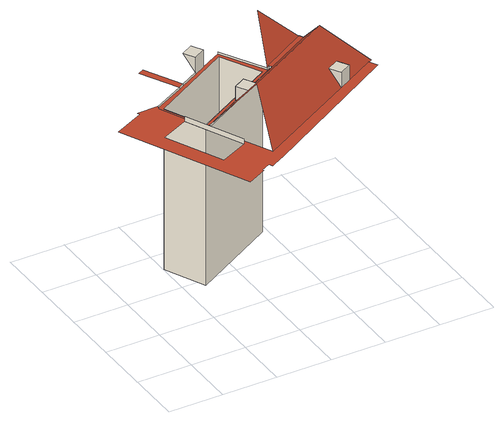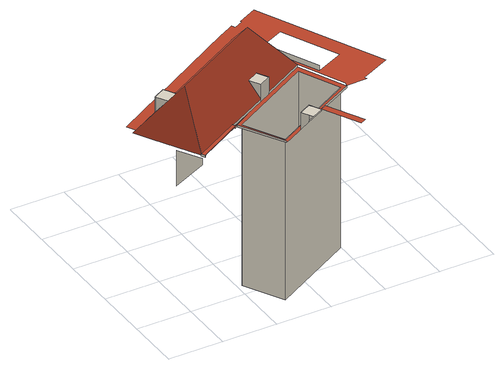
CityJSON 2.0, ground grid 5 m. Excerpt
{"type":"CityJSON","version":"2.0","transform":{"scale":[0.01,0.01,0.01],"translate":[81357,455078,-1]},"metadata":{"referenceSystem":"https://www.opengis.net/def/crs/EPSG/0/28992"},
"CityObjects":{
"building1":{"type":"Building","attributes":{"Volume":104797.07,"Dakoppervlakte":8542.52,"Muuroppervlakte":13883.88,"Vloeroppervlakte":5073.26,"hoogte_Z_max_in_m_NAP":34.28,"GEB_DOEL":"kantoorfunctie - kantoorfunctie,woonfunctie","yearOfConstruction":1620,"measuredHeight":34.75},"children":["building1-1","building1-2"],"geometry":[{"type":"MultiSurface","lod":"2","boundaries":[[[0,1,2,3]],[[4,5,6]],[[7,8,9,10]],[[11,12,13,14]],[[15,16,17,4]],[[18,19,20,14]],[[21,22,6,5,23,24,25,26,27,28,29,30,31,32,33,34,35,36,37,38,39],[2,1,40,41]],[[14,13,42,18]],[[8,43,44,9]],[[45,46,15]],[[18,42,47,48]],[[49,50,51,16,15,46]],[[52,7,10,53]],[[54,48,55]],[[46,45,56,49]],[[57,58,59,60,61,62,47,42,13,12,63,17,16,51],[43,8,7,52]],[[50,49,56]],[[64,54,55,65]],[[55,48,47,62,66,65]],[[15,4,6,67,68,69,70,71,50,56,45]],[[71,57,51,50]],[[43,52,53,44]],[[72,60,59,73]],[[73,59,58,74]],[[74,75,76]],[[75,74,58,57,71,77]],[[70,77,71]],[[39,38,78,79,68,67,22,21,80,81]],[[80,21,82]],[[83,73,74,76,84]],[[75,77,70,69,85,86,84,76]],[[81,80,82,87]],[[82,21,39,87]],[[87,39,81]],[[84,86,88]],[[85,89,90,91,88,86]],[[89,85,69]],[[68,79,92,89,69]],[[93,94,95,96]]],"semantics":{"surfaces":[{"type":"WallSurface"},{"type":"RoofSurface"}],"values":[0,0,0,0,0,1,1,0,0,null,0,null,0,null,null,1,null,null,null,1,0,0,0,0,0,0,0,1,null,1,1,null,null,null,0,0,0,1,0]}}]},
"building1-1":{"type":"BuildingInstallation","parents":["building1"],"geometry":[{"type":"MultiSurface","lod":"2","boundaries":[[[46,45,56,49]],[[45,46,15]],[[50,49,56]],[[49,50,51,16,15,46]]],"semantics":{"surfaces":[{"type":"RoofSurface"},{"type":"WallSurface"}],"values":[0,1,1,1]}}]},
"building1-2":{"type":"BuildingInstallation","parents":["building1"],"geometry":[{"type":"MultiSurface","lod":"2","boundaries":[[[81,80,82,87]],[[82,21,39,87]],[[87,39,81]],[[80,21,82]]],"semantics":{"surfaces":[{"type":"RoofSurface"},{"type":"WallSurface"}],"values":[0,1,1,1]}}]}
},
"vertices":[
[786,515,1653],[786,515,1605],[544,1029,1605],[544,1029,1653],[653,870,1600],[653,870,1605],[654,867,1605],[506,1300,1582],[679,933,1582],[679,933,53],[506,1300,53],[466,1331,1600],[466,1331,1582],[758,1485,1582],[758,1485,1600],[1043,1089,1600],[1043,1089,1582],[653,870,1582],[809,1513,1600],[636,1848,1600],[581,1819,1600],[1865,826,1605],[929,301,1605],[457,1292,1605],[466,1331,1605],[285,1324,1605],[276,1320,1605],[287,1298,1605],[10,1167,1605],[553,16,1605],[729,103,1605],[723,115,1605],[806,157,1605],[825,120,1605],[941,186,1605],[953,193,1605],[2281,958,1605],[2239,1032,1605],[2238,1035,1605],[1975,888,1605],[533,396,1605],[291,910,1605],[809,1513,1582],[1456,1370,1582],[1456,1370,53],[1100,988,1741],[1043,1089,1741],[975,1604,1582],[975,1604,1600],[1152,1150,1741],[1152,1150,1600],[1152,1150,1582],[1265,1725,1582],[1265,1725,53],[919,1706,1745],[975,1604,1745],[1209,1050,1741],[1535,1365,1582],[1524,1385,1582],[1506,1374,1582],[1278,1769,1582],[1229,1742,1582],[1085,1663,1582],[457,1292,1582],[1029,1766,1745],[1085,1663,1745],[1085,1663,1600],[1020,709,1990],[1874,1188,1990],[1966,1599,1608],[1539,1359,1608],[1535,1365,1600],[1278,1769,1600],[1506,1374,1600],[1524,1385,1600],[1524,1385,1608],[1521,1390,1608],[1535,1365,1608],[2239,1032,1600],[2278,1054,1600],[1808,927,1748],[1918,989,1748],[1865,826,1748],[1610,1709,1924],[1944,1635,1608],[1971,1602,1608],[1950,1638,1608],[1975,888,1748],[1950,1638,1600],[1971,1602,1600],[1971,1602,1590],[1950,1638,1590],[2190,1211,1600],[1978,1642,1528],[1978,1642,1590],[2097,1435,1590],[2097,1435,1253]
]}
